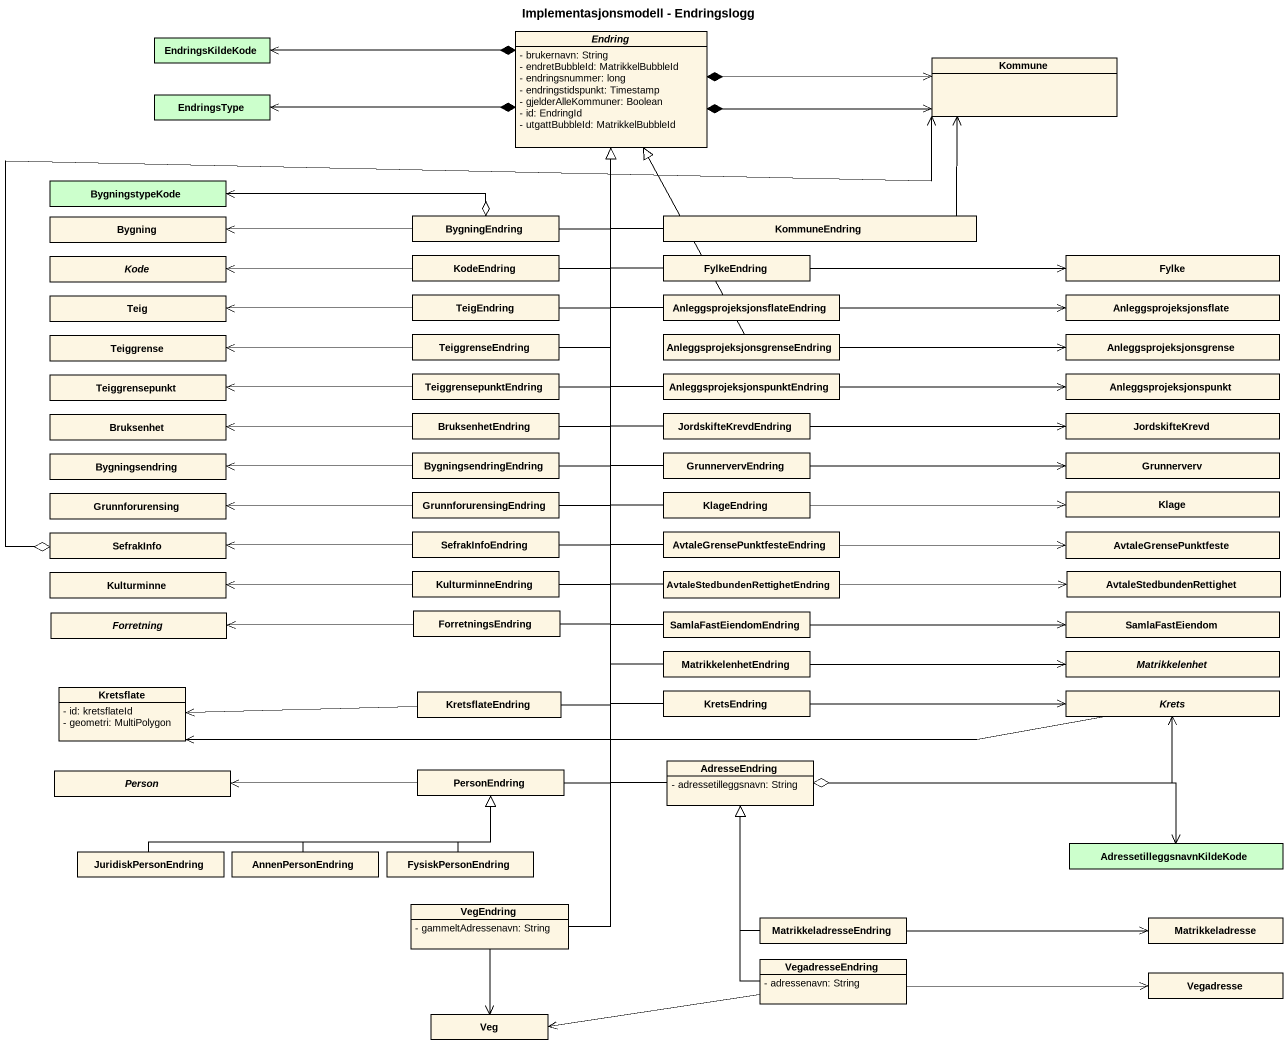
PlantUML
@startuml
title Implementasjonsmodell - Endringslogg
hide circle
hide empty members
skinparam classAttributeIconSize 0
class EndringsKildeKode #CCFFCC
abstract class Endring {
  - brukernavn: String
  - endretBubbleId: MatrikkelBubbleId
  - endringsnummer: long
  - endringstidspunkt: Timestamp
  - gjelderAlleKommuner: Boolean
  - id: EndringId
  - utgattBubbleId: MatrikkelBubbleId
}
class Kommune
class EndringsType #CCFFCC
class BygningstypeKode #CCFFCC
class Bygning
class BygningEndring
class KommuneEndring
abstract class Kode
class KodeEndring
class FylkeEndring
class Fylke
class Teig
class TeigEndring
class "AnleggsprojeksjonsflateEndring" as AnleggsprojeksjonsflateEndri
class Anleggsprojeksjonsflate
class Teiggrense
class TeiggrenseEndring
class "AnleggsprojeksjonsgrenseEndring" as AnleggsprojeksjonsgrenseEndr
class Anleggsprojeksjonsgrense
class Teiggrensepunkt
class TeiggrensepunktEndring
class "AnleggsprojeksjonspunktEndring" as AnleggsprojeksjonspunktEndri
class Anleggsprojeksjonspunkt
class Bruksenhet
class BruksenhetEndring
class JordskifteKrevdEndring
class JordskifteKrevd
class Bygningsendring
class BygningsendringEndring
class GrunnervervEndring
class Grunnerverv
class Grunnforurensing
class GrunnforurensingEndring
class KlageEndring
class Klage
class SefrakInfo
class SefrakInfoEndring
class "AvtaleGrensePunktfesteEndring" as AvtaleGrensePunktfesteEndrin
class AvtaleGrensePunktfeste
class Kulturminne
class KulturminneEndring
class "AvtaleStedbundenRettighetEndring" as AvtaleStedbundenRettighetEnd
class AvtaleStedbundenRettighet
abstract class Forretning
class ForretningsEndring
class SamlaFastEiendomEndring
class SamlaFastEiendom
class MatrikkelenhetEndring
abstract class Matrikkelenhet
class Kretsflate {
  - id: kretsflateId
  - geometri: MultiPolygon
}
class KretsflateEndring
class KretsEndring
abstract class Krets
class AdresseEndring {
  - adressetilleggsnavn: String
}
abstract class "Person" as Person_
class PersonEndring
class JuridiskPersonEndring
class AnnenPersonEndring
class FysiskPersonEndring
class AdressetilleggsnavnKildeKode #CCFFCC
class VegEndring {
  - gammeltAdressenavn: String
}
class MatrikkeladresseEndring
class Matrikkeladresse
class VegadresseEndring {
  - adressenavn: String
}
class Vegadresse
class Veg
Endring *-left-> EndringsKildeKode
Endring *-right-> Kommune
Endring *-right-> Kommune
Endring *-left-> EndringsType
BygningEndring -up-|> Endring
BygningEndring o-left-> BygningstypeKode
BygningEndring -left-> Bygning
KommuneEndring -up-|> Endring
KommuneEndring -up-> Kommune
KodeEndring -up-|> Endring
KodeEndring -left-> Kode
FylkeEndring -up-|> Endring
FylkeEndring -right-> Fylke
TeigEndring -up-|> Endring
TeigEndring -left-> Teig
AnleggsprojeksjonsflateEndri -up-|> Endring
AnleggsprojeksjonsflateEndri -right-> Anleggsprojeksjonsflate
TeiggrenseEndring -up-|> Endring
TeiggrenseEndring -left-> Teiggrense
AnleggsprojeksjonsgrenseEndr -up-|> Endring
AnleggsprojeksjonsgrenseEndr -right-> Anleggsprojeksjonsgrense
TeiggrensepunktEndring -up-|> Endring
TeiggrensepunktEndring -left-> Teiggrensepunkt
AnleggsprojeksjonspunktEndri -up-|> Endring
AnleggsprojeksjonspunktEndri -right-> Anleggsprojeksjonspunkt
BruksenhetEndring -up-|> Endring
BruksenhetEndring -left-> Bruksenhet
JordskifteKrevdEndring -up-|> Endring
JordskifteKrevdEndring -right-> JordskifteKrevd
BygningsendringEndring -up-|> Endring
BygningsendringEndring -left-> Bygningsendring
GrunnervervEndring -up-|> Endring
GrunnervervEndring -right-> Grunnerverv
GrunnforurensingEndring -up-|> Endring
GrunnforurensingEndring -left-> Grunnforurensing
KlageEndring -up-|> Endring
KlageEndring -right-> Klage
SefrakInfo o-right-> Kommune
SefrakInfoEndring -up-|> Endring
SefrakInfoEndring -left-> SefrakInfo
AvtaleGrensePunktfesteEndrin -up-|> Endring
AvtaleGrensePunktfesteEndrin -right-> AvtaleGrensePunktfeste
KulturminneEndring -up-|> Endring
KulturminneEndring -left-> Kulturminne
AvtaleStedbundenRettighetEnd -up-|> Endring
AvtaleStedbundenRettighet <-left- AvtaleStedbundenRettighetEnd
ForretningsEndring -up-|> Endring
ForretningsEndring -left-> Forretning
SamlaFastEiendomEndring -up-|> Endring
SamlaFastEiendomEndring -right-> SamlaFastEiendom
MatrikkelenhetEndring -up-|> Endring
MatrikkelenhetEndring -right-> Matrikkelenhet
KretsflateEndring -up-|> Endring
KretsflateEndring -left-> Kretsflate
KretsEndring -up-|> Endring
KretsEndring -right-> Krets
Krets -left-> Kretsflate
AdresseEndring -up-|> Endring
AdresseEndring o-right-> Krets
AdresseEndring o-right-> AdressetilleggsnavnKildeKode
PersonEndring -up-|> Endring
PersonEndring -left-> Person_
JuridiskPersonEndring -right-|> PersonEndring
AnnenPersonEndring -right-|> PersonEndring
FysiskPersonEndring -up-|> PersonEndring
VegEndring -up-|> Endring
VegEndring --> Veg
MatrikkeladresseEndring -up-|> AdresseEndring
MatrikkeladresseEndring -right-> Matrikkeladresse
VegadresseEndring -up-|> AdresseEndring
VegadresseEndring -right-> Vegadresse
VegadresseEndring -left-> Veg
@enduml
